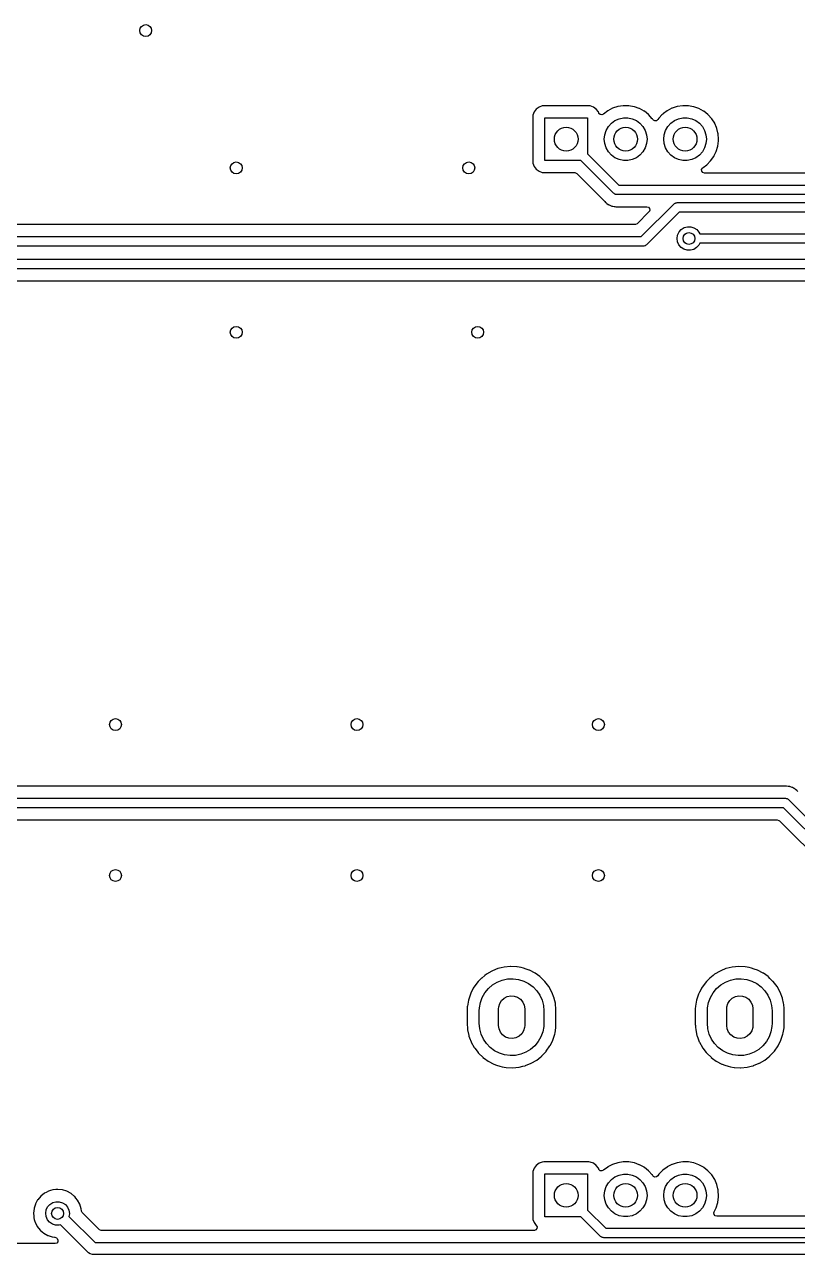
# Model space of a CAD drawing. Extents: x 63 to 234, y -148 to -41.
# Drawn here: x 90.2 to 122.7, y -148 to -96.3 of the extents above; entities that cross this region are included whole.
import ezdxf

# ---------------------------------------------------------------- set-up
doc = ezdxf.new("R2010")
doc.units = 0
doc.layers.add('BLACK', color=7, linetype='CONTINUOUS')

msp = doc.modelspace()

# ---------------------------------------------------------------- linework, layer by layer
at = {"layer": 'BLACK', "linetype": 'CONTINUOUS'}
for p, q in [((111.684, -99.8287), (111.596, -99.9453)), ((111.8, -99.7414), (111.684, -99.8287)), ((111.937, -99.6903), (111.8, -99.7414)), ((111.999, -99.6835), (111.937, -99.6903)), ((113.895, -99.6835), (111.999, -99.6835)), ((113.957, -99.6903), (113.895, -99.6835)), ((114.094, -99.7414), (113.957, -99.6903)), ((114.21, -99.8287), (114.094, -99.7414)), ((114.298, -99.9453), (114.21, -99.8287)), ((114.895, -99.7915), (114.698, -99.8937)), ((114.899, -99.7891), (114.895, -99.7915)), ((114.895, -99.7915), (114.895, -99.7915)), ((115.119, -99.7171), (114.899, -99.7891)), ((115.348, -99.6821), (115.119, -99.7171)), ((115.354, -99.6822), (115.348, -99.6821)), ((115.503, -99.684), (115.354, -99.6822)), ((115.354, -99.6822), (115.354, -99.6822)), ((115.58, -99.6849), (115.503, -99.684)), ((115.585, -99.6859), (115.58, -99.6849)), ((115.803, -99.7247), (115.585, -99.6859)), ((115.585, -99.6859), (115.585, -99.6859)), ((115.808, -99.7256), (115.803, -99.7247)), ((115.803, -99.7247), (115.803, -99.7247)), ((115.813, -99.7273), (115.808, -99.7256)), ((116.021, -99.8011), (115.813, -99.7273)), ((115.813, -99.7273), (115.813, -99.7273)), ((116.021, -99.8012), (116.021, -99.8011)), ((116.026, -99.8029), (116.021, -99.8012)), ((116.031, -99.8054), (116.026, -99.8029)), ((116.225, -99.9123), (116.031, -99.8054)), ((116.031, -99.8054), (116.031, -99.8054)), ((117.395, -99.7915), (117.198, -99.8937)), ((117.399, -99.7891), (117.395, -99.7915)), ((117.395, -99.7915), (117.395, -99.7915)), ((117.619, -99.7171), (117.399, -99.7891)), ((117.848, -99.6821), (117.619, -99.7171)), ((117.854, -99.6822), (117.848, -99.6821)), ((118.003, -99.684), (117.854, -99.6822)), ((117.854, -99.6822), (117.854, -99.6822)), ((118.08, -99.6849), (118.003, -99.684)), ((118.085, -99.6859), (118.08, -99.6849)), ((118.303, -99.7247), (118.085, -99.6859)), ((118.085, -99.6859), (118.085, -99.6859)), ((118.308, -99.7256), (118.303, -99.7247)), ((118.303, -99.7247), (118.303, -99.7247)), ((118.313, -99.7273), (118.308, -99.7256)), ((118.521, -99.8011), (118.313, -99.7273)), ((118.313, -99.7273), (118.313, -99.7273)), ((118.521, -99.8012), (118.521, -99.8011)), ((118.526, -99.8029), (118.521, -99.8012)), ((118.531, -99.8054), (118.526, -99.8029)), ((118.725, -99.9123), (118.531, -99.8054)), ((118.531, -99.8054), (118.531, -99.8054)), ((111.545, -100.082), (111.538, -100.144)), ((111.538, -100.144), (111.538, -102.04)), ((111.596, -99.9453), (111.545, -100.082)), ((112.047, -101.992), (112.047, -100.192)), ((112.047, -100.192), (113.847, -100.192)), ((113.847, -100.192), (113.847, -101.709)), ((114.301, -99.9537), (114.298, -99.9453)), ((114.311, -99.9819), (114.301, -99.9537)), ((114.301, -99.9537), (114.301, -99.9537)), ((114.324, -100.007), (114.311, -99.9819)), ((114.378, -100.053), (114.324, -100.007)), ((114.449, -100.062), (114.378, -100.053)), ((114.508, -100.034), (114.449, -100.062)), ((114.509, -100.035), (114.508, -100.034)), ((114.69, -99.8992), (114.509, -100.035)), ((114.694, -99.8961), (114.69, -99.8992)), ((114.69, -99.8992), (114.69, -99.8992)), ((114.698, -99.8937), (114.694, -99.8961)), ((114.845, -100.423), (114.997, -100.313)), ((114.997, -100.313), (115.169, -100.236)), ((115.169, -100.236), (115.353, -100.197)), ((115.353, -100.197), (115.541, -100.197)), ((115.541, -100.197), (115.725, -100.236)), ((115.725, -100.236), (115.897, -100.313)), ((115.897, -100.313), (116.049, -100.423)), ((116.229, -99.9148), (116.225, -99.9123)), ((116.225, -99.9123), (116.225, -99.9123)), ((116.233, -99.918), (116.229, -99.9148)), ((116.407, -100.055), (116.233, -99.918)), ((116.233, -99.918), (116.233, -99.918)), ((116.411, -100.058), (116.407, -100.055)), ((116.407, -100.055), (116.407, -100.055)), ((116.567, -100.23), (116.411, -100.058)), ((116.57, -100.234), (116.567, -100.23)), ((116.592, -100.269), (116.57, -100.234)), ((116.57, -100.234), (116.57, -100.234)), ((116.613, -100.293), (116.592, -100.269)), ((116.676, -100.324), (116.613, -100.293)), ((116.747, -100.316), (116.676, -100.324)), ((116.802, -100.271), (116.747, -100.316)), ((116.849, -100.203), (116.802, -100.271)), ((116.86, -100.191), (116.849, -100.203)), ((116.971, -100.074), (116.86, -100.191)), ((117.009, -100.035), (116.971, -100.074)), ((117.04, -100.011), (117.009, -100.035)), ((117.19, -99.8992), (117.04, -100.011)), ((117.194, -99.8961), (117.19, -99.8992)), ((117.19, -99.8992), (117.19, -99.8992)), ((117.198, -99.8937), (117.194, -99.8961)), ((117.345, -100.423), (117.497, -100.313)), ((117.497, -100.313), (117.669, -100.236)), ((117.669, -100.236), (117.853, -100.197)), ((117.853, -100.197), (118.041, -100.197)), ((118.041, -100.197), (118.225, -100.236)), ((118.225, -100.236), (118.397, -100.313)), ((118.397, -100.313), (118.549, -100.423)), ((118.729, -99.9148), (118.725, -99.9123)), ((118.725, -99.9123), (118.725, -99.9123)), ((118.733, -99.918), (118.729, -99.9148)), ((118.907, -100.055), (118.733, -99.918)), ((118.733, -99.918), (118.733, -99.918)), ((118.911, -100.058), (118.907, -100.055)), ((118.907, -100.055), (118.907, -100.055)), ((119.067, -100.23), (118.911, -100.058)), ((119.193, -100.424), (119.067, -100.23)), ((114.547, -101.092), (114.567, -100.905)), ((114.567, -100.905), (114.625, -100.726)), ((114.625, -100.726), (114.719, -100.563)), ((114.719, -100.563), (114.845, -100.423)), ((116.049, -100.423), (116.175, -100.563)), ((116.175, -100.563), (116.269, -100.726)), ((116.269, -100.726), (116.327, -100.905)), ((116.327, -100.905), (116.347, -101.092)), ((117.047, -101.092), (117.067, -100.905)), ((117.067, -100.905), (117.125, -100.726)), ((117.125, -100.726), (117.219, -100.563)), ((117.219, -100.563), (117.345, -100.423)), ((118.549, -100.423), (118.675, -100.563)), ((118.675, -100.563), (118.769, -100.726)), ((118.769, -100.726), (118.827, -100.905)), ((118.827, -100.905), (118.847, -101.092)), ((119.195, -100.429), (119.193, -100.424)), ((119.271, -100.604), (119.195, -100.429)), ((119.195, -100.429), (119.195, -100.429)), ((119.285, -100.637), (119.271, -100.604)), ((119.331, -100.82), (119.285, -100.637)), ((119.341, -100.861), (119.331, -100.82)), ((119.342, -100.866), (119.341, -100.861)), ((119.342, -100.87), (119.342, -100.866)), ((119.342, -100.866), (119.342, -100.866)), ((119.36, -101.092), (119.342, -100.87)), ((114.567, -101.279), (114.547, -101.092)), ((114.625, -101.458), (114.567, -101.279)), ((116.327, -101.279), (116.269, -101.458)), ((116.347, -101.092), (116.327, -101.279)), ((117.067, -101.279), (117.047, -101.092)), ((117.125, -101.458), (117.067, -101.279)), ((118.827, -101.279), (118.769, -101.458)), ((118.847, -101.092), (118.827, -101.279)), ((119.261, -101.612), (119.328, -101.391)), ((119.328, -101.391), (119.359, -101.161)), ((119.359, -101.161), (119.36, -101.092)), ((113.847, -101.709), (115.163, -103.026)), ((114.719, -101.621), (114.625, -101.458)), ((114.845, -101.761), (114.719, -101.621)), ((114.997, -101.871), (114.845, -101.761)), ((115.169, -101.948), (114.997, -101.871)), ((115.353, -101.987), (115.169, -101.948)), ((115.725, -101.948), (115.541, -101.987)), ((115.897, -101.871), (115.725, -101.948)), ((116.049, -101.761), (115.897, -101.871)), ((116.175, -101.621), (116.049, -101.761)), ((116.269, -101.458), (116.175, -101.621)), ((117.219, -101.621), (117.125, -101.458)), ((117.345, -101.761), (117.219, -101.621)), ((117.497, -101.871), (117.345, -101.761)), ((117.669, -101.948), (117.497, -101.871)), ((117.853, -101.987), (117.669, -101.948)), ((118.225, -101.948), (118.041, -101.987)), ((118.397, -101.871), (118.225, -101.948)), ((118.549, -101.761), (118.397, -101.871)), ((118.675, -101.621), (118.549, -101.761)), ((118.769, -101.458), (118.675, -101.621)), ((119.023, -102.008), (119.158, -101.82)), ((119.158, -101.82), (119.176, -101.784)), ((119.176, -101.784), (119.259, -101.617)), ((119.259, -101.617), (119.261, -101.612)), ((119.259, -101.617), (119.259, -101.617)), ((111.538, -102.04), (111.545, -102.102)), ((111.545, -102.102), (111.596, -102.239)), ((111.596, -102.239), (111.684, -102.355)), ((111.684, -102.355), (111.8, -102.443)), ((111.8, -102.443), (111.937, -102.494)), ((113.564, -101.992), (112.047, -101.992)), ((114.939, -103.367), (113.564, -101.992)), ((115.541, -101.987), (115.353, -101.987)), ((118.041, -101.987), (117.853, -101.987)), ((118.644, -102.373), (118.673, -102.309)), ((118.654, -102.443), (118.644, -102.373)), ((118.7, -102.497), (118.654, -102.443)), ((118.673, -102.309), (118.695, -102.289)), ((118.695, -102.289), (118.704, -102.282)), ((118.704, -102.282), (118.859, -102.171)), ((118.859, -102.171), (119.023, -102.008)), ((111.937, -102.494), (111.999, -102.501)), ((111.999, -102.501), (113.301, -102.501)), ((113.301, -102.501), (113.369, -102.521)), ((113.369, -102.521), (113.39, -102.537)), ((113.39, -102.537), (114.559, -103.706)), ((118.768, -102.517), (118.7, -102.497)), ((156.004, -102.517), (118.768, -102.517)), ((114.967, -103.385), (114.939, -103.367)), ((114.994, -103.406), (114.967, -103.385)), ((115.005, -103.408), (114.994, -103.406)), ((115.014, -103.414), (115.005, -103.408)), ((115.048, -103.418), (115.014, -103.414)), ((115.08, -103.426), (115.048, -103.418)), ((157.763, -103.426), (115.08, -103.426)), ((115.163, -103.026), (157.681, -103.026)), ((114.559, -103.706), (114.565, -103.712)), ((114.565, -103.712), (114.603, -103.756)), ((114.603, -103.756), (114.632, -103.776)), ((114.632, -103.776), (114.655, -103.793)), ((114.655, -103.793), (114.661, -103.797)), ((114.661, -103.797), (114.711, -103.836)), ((114.711, -103.836), (114.718, -103.839)), ((114.718, -103.839), (114.72, -103.841)), ((114.72, -103.841), (114.735, -103.849)), ((114.735, -103.849), (114.737, -103.85)), ((114.737, -103.85), (114.743, -103.855)), ((114.743, -103.855), (114.75, -103.857)), ((114.75, -103.857), (114.75, -103.857)), ((114.75, -103.857), (114.803, -103.878)), ((114.803, -103.878), (114.809, -103.88)), ((114.809, -103.88), (114.867, -103.907)), ((114.867, -103.907), (114.875, -103.908)), ((114.875, -103.908), (114.877, -103.909)), ((114.877, -103.909), (114.893, -103.913)), ((114.893, -103.913), (114.896, -103.914)), ((114.896, -103.914), (114.903, -103.917)), ((114.903, -103.917), (114.911, -103.918)), ((114.911, -103.918), (114.966, -103.925)), ((114.966, -103.925), (114.973, -103.926)), ((114.973, -103.926), (114.993, -103.93)), ((114.993, -103.93), (115.036, -103.938)), ((115.036, -103.938), (115.043, -103.937)), ((115.043, -103.937), (115.098, -103.934)), ((115.043, -103.937), (115.043, -103.937)), ((115.098, -103.934), (115.105, -103.934)), ((115.105, -103.934), (116.337, -103.934)), ((116.099, -105.195), (117.474, -103.821)), ((116.337, -103.934), (116.405, -103.954)), ((116.405, -103.954), (116.451, -104.008)), ((116.451, -104.008), (116.461, -104.078)), ((117.474, -103.821), (117.502, -103.803)), ((117.502, -103.803), (117.528, -103.782)), ((117.528, -103.782), (117.539, -103.779)), ((117.539, -103.779), (117.549, -103.773)), ((117.549, -103.773), (117.582, -103.77)), ((117.582, -103.77), (117.615, -103.762)), ((117.615, -103.762), (191.319, -103.762)), ((116.426, -104.149), (115.925, -104.65)), ((117.698, -104.162), (116.323, -105.537)), ((116.432, -104.143), (116.426, -104.149)), ((116.461, -104.078), (116.432, -104.143)), ((191.402, -104.162), (117.698, -104.162)), ((115.836, -104.687), (89.7813, -104.687)), ((115.863, -104.684), (115.836, -104.687)), ((115.925, -104.65), (115.863, -104.684)), ((117.632, -105.126), (117.692, -104.998)), ((117.692, -104.998), (117.786, -104.892)), ((117.786, -104.892), (117.906, -104.816)), ((117.906, -104.816), (118.042, -104.777)), ((118.042, -104.777), (118.184, -104.778)), ((118.184, -104.778), (118.32, -104.819)), ((118.32, -104.819), (118.439, -104.896)), ((118.439, -104.896), (118.531, -105.003)), ((118.531, -105.003), (118.563, -105.072)), ((74.5723, -105.195), (116.099, -105.195)), ((116.248, -105.584), (116.214, -105.588)), ((116.257, -105.578), (116.248, -105.584)), ((116.269, -105.575), (116.257, -105.578)), ((116.295, -105.554), (116.269, -105.575)), ((116.323, -105.537), (116.295, -105.554)), ((117.61, -105.266), (117.632, -105.126)), ((117.628, -105.407), (117.61, -105.266)), ((117.686, -105.537), (117.628, -105.407)), ((117.777, -105.645), (117.686, -105.537)), ((118.525, -105.552), (118.429, -105.657)), ((118.563, -105.472), (118.525, -105.552)), ((118.563, -105.072), (132.654, -105.072)), ((132.571, -105.472), (118.563, -105.472)), ((116.182, -105.595), (74.6194, -105.595)), ((116.214, -105.588), (116.182, -105.595)), ((117.895, -105.724), (117.777, -105.645)), ((118.03, -105.766), (117.895, -105.724)), ((118.172, -105.769), (118.03, -105.766)), ((118.309, -105.731), (118.172, -105.769)), ((118.429, -105.657), (118.309, -105.731)), ((73.9053, -106.145), (128.552, -106.145)), ((128.469, -106.545), (74.0378, -106.545)), ((74.446, -107.054), (127.735, -107.054)), ((122.149, -128.323), (72.4955, -128.323)), ((122.157, -128.323), (122.149, -128.323)), ((122.211, -128.32), (122.157, -128.323)), ((122.219, -128.32), (122.211, -128.32)), ((122.211, -128.32), (122.211, -128.32)), ((122.282, -128.331), (122.219, -128.32)), ((122.288, -128.332), (122.282, -128.331)), ((122.314, -128.336), (122.288, -128.332)), ((122.344, -128.34), (122.314, -128.336)), ((122.351, -128.341), (122.344, -128.34)), ((122.344, -128.34), (122.344, -128.34)), ((122.359, -128.343), (122.351, -128.341)), ((122.361, -128.344), (122.359, -128.343)), ((122.377, -128.349), (122.361, -128.344)), ((122.38, -128.35), (122.377, -128.349)), ((122.387, -128.351), (122.38, -128.35)), ((122.446, -128.377), (122.387, -128.351)), ((72.084, -128.832), (122.174, -128.832)), ((122.174, -128.832), (122.207, -128.839)), ((122.207, -128.839), (122.24, -128.843)), ((122.24, -128.843), (122.25, -128.849)), ((122.25, -128.849), (122.261, -128.852)), ((122.261, -128.852), (122.287, -128.873)), ((122.287, -128.873), (122.315, -128.891)), ((122.452, -128.38), (122.446, -128.377)), ((122.462, -128.384), (122.452, -128.38)), ((122.504, -128.4), (122.462, -128.384)), ((122.511, -128.403), (122.504, -128.4)), ((122.504, -128.4), (122.504, -128.4)), ((122.517, -128.407), (122.511, -128.403)), ((122.52, -128.409), (122.517, -128.407)), ((122.535, -128.417), (122.52, -128.409)), ((122.537, -128.418), (122.535, -128.417)), ((122.544, -128.422), (122.537, -128.418)), ((122.55, -128.426), (122.544, -128.422)), ((122.594, -128.461), (122.55, -128.426)), ((122.599, -128.465), (122.594, -128.461)), ((122.652, -128.502), (122.599, -128.465)), ((122.66, -128.511), (122.652, -128.502)), ((122.69, -128.545), (122.66, -128.511)), ((122.091, -129.232), (72.0856, -129.232)), ((128.582, -135.723), (122.091, -129.232)), ((122.315, -128.891), (128.924, -135.499)), ((72.4964, -129.74), (121.828, -129.74)), ((121.828, -129.74), (121.896, -129.761)), ((121.896, -129.761), (121.917, -129.777)), ((121.917, -129.777), (128.037, -135.897)), ((109.82, -136.101), (109.586, -136.238)), ((109.847, -136.09), (109.82, -136.101)), ((110.067, -136.001), (109.847, -136.09)), ((110.071, -135.999), (110.067, -136.001)), ((110.067, -136.001), (110.067, -136.001)), ((110.205, -135.966), (110.071, -135.999)), ((110.33, -135.936), (110.205, -135.966)), ((110.335, -135.935), (110.33, -135.936)), ((110.33, -135.936), (110.33, -135.936)), ((110.604, -135.909), (110.335, -135.935)), ((110.609, -135.909), (110.604, -135.909)), ((110.871, -135.922), (110.609, -135.909)), ((110.609, -135.909), (110.609, -135.909)), ((110.875, -135.922), (110.871, -135.922)), ((110.871, -135.922), (110.871, -135.922)), ((110.88, -135.923), (110.875, -135.922)), ((111.043, -135.956), (110.88, -135.923)), ((110.88, -135.923), (110.88, -135.923)), ((111.141, -135.975), (111.043, -135.956)), ((111.258, -136.016), (111.141, -135.975)), ((111.393, -136.064), (111.258, -136.016)), ((111.397, -136.065), (111.393, -136.064)), ((111.393, -136.064), (111.393, -136.064)), ((111.637, -136.191), (111.397, -136.065)), ((119.42, -136.101), (119.186, -136.238)), ((119.447, -136.09), (119.42, -136.101)), ((119.667, -136.001), (119.447, -136.09)), ((119.671, -135.999), (119.667, -136.001)), ((119.667, -136.001), (119.667, -136.001)), ((119.805, -135.966), (119.671, -135.999)), ((119.93, -135.936), (119.805, -135.966)), ((119.935, -135.935), (119.93, -135.936)), ((119.93, -135.936), (119.93, -135.936)), ((120.204, -135.909), (119.935, -135.935)), ((120.209, -135.909), (120.204, -135.909)), ((120.471, -135.922), (120.209, -135.909)), ((120.209, -135.909), (120.209, -135.909)), ((120.475, -135.922), (120.471, -135.922)), ((120.471, -135.922), (120.471, -135.922)), ((120.48, -135.923), (120.475, -135.922)), ((120.643, -135.956), (120.48, -135.923)), ((120.48, -135.923), (120.48, -135.923)), ((120.741, -135.975), (120.643, -135.956)), ((120.858, -136.016), (120.741, -135.975)), ((120.993, -136.064), (120.858, -136.016)), ((120.997, -136.065), (120.993, -136.064)), ((120.993, -136.064), (120.993, -136.064)), ((121.237, -136.191), (120.997, -136.065)), ((109.189, -136.606), (109.034, -136.828)), ((109.246, -136.544), (109.189, -136.606)), ((109.371, -136.411), (109.246, -136.544)), ((109.374, -136.407), (109.371, -136.411)), ((109.388, -136.397), (109.374, -136.407)), ((109.526, -136.286), (109.388, -136.397)), ((109.586, -136.238), (109.526, -136.286)), ((109.846, -136.683), (110.042, -136.564)), ((110.042, -136.564), (110.256, -136.479)), ((110.256, -136.479), (110.481, -136.432)), ((110.481, -136.432), (110.711, -136.424)), ((110.711, -136.424), (110.939, -136.454)), ((110.939, -136.454), (111.159, -136.522)), ((111.159, -136.522), (111.364, -136.626)), ((111.364, -136.626), (111.548, -136.763)), ((111.641, -136.194), (111.637, -136.191)), ((111.838, -136.338), (111.641, -136.194)), ((111.856, -136.351), (111.838, -136.338)), ((111.919, -136.412), (111.856, -136.351)), ((112.03, -136.521), (111.919, -136.412)), ((112.05, -136.541), (112.03, -136.521)), ((112.215, -136.756), (112.05, -136.541)), ((118.789, -136.606), (118.634, -136.828)), ((118.846, -136.544), (118.789, -136.606)), ((118.971, -136.411), (118.846, -136.544)), ((118.974, -136.407), (118.971, -136.411)), ((118.988, -136.397), (118.974, -136.407)), ((119.126, -136.286), (118.988, -136.397)), ((119.186, -136.238), (119.126, -136.286)), ((119.446, -136.683), (119.642, -136.564)), ((119.642, -136.564), (119.856, -136.479)), ((119.856, -136.479), (120.081, -136.432)), ((120.081, -136.432), (120.311, -136.424)), ((120.311, -136.424), (120.539, -136.454)), ((120.539, -136.454), (120.759, -136.522)), ((120.759, -136.522), (120.964, -136.626)), ((120.964, -136.626), (121.148, -136.763)), ((121.241, -136.194), (121.237, -136.191)), ((121.438, -136.338), (121.241, -136.194)), ((121.456, -136.351), (121.438, -136.338)), ((121.519, -136.412), (121.456, -136.351)), ((121.63, -136.521), (121.519, -136.412)), ((121.65, -136.541), (121.63, -136.521)), ((121.815, -136.756), (121.65, -136.541)), ((108.914, -137.071), (108.829, -137.329)), ((108.95, -136.997), (108.914, -137.071)), ((109.032, -136.832), (108.95, -136.997)), ((109.034, -136.828), (109.032, -136.832)), ((109.032, -136.832), (109.032, -136.832)), ((109.412, -137.212), (109.526, -137.012)), ((109.526, -137.012), (109.672, -136.834)), ((109.672, -136.834), (109.846, -136.683)), ((110.466, -137.173), (110.612, -137.143)), ((110.612, -137.143), (110.761, -137.154)), ((110.761, -137.154), (110.902, -137.205)), ((111.548, -136.763), (111.707, -136.93)), ((111.707, -136.93), (111.835, -137.121)), ((111.835, -137.121), (111.93, -137.33)), ((112.346, -136.993), (112.215, -136.756)), ((112.442, -137.247), (112.346, -136.993)), ((118.514, -137.071), (118.429, -137.329)), ((118.55, -136.997), (118.514, -137.071)), ((118.632, -136.832), (118.55, -136.997)), ((118.634, -136.828), (118.632, -136.832)), ((118.632, -136.832), (118.632, -136.832)), ((119.012, -137.212), (119.126, -137.012)), ((119.126, -137.012), (119.272, -136.834)), ((119.272, -136.834), (119.446, -136.683)), ((120.066, -137.173), (120.212, -137.143)), ((120.212, -137.143), (120.361, -137.154)), ((120.361, -137.154), (120.502, -137.205)), ((121.148, -136.763), (121.307, -136.93)), ((121.307, -136.93), (121.435, -137.121)), ((121.435, -137.121), (121.53, -137.33)), ((121.946, -136.993), (121.815, -136.756)), ((122.042, -137.247), (121.946, -136.993)), ((108.783, -137.596), (108.778, -137.682)), ((108.786, -137.577), (108.783, -137.596)), ((108.828, -137.333), (108.786, -137.577)), ((108.829, -137.329), (108.828, -137.333)), ((108.828, -137.333), (108.828, -137.333)), ((109.287, -137.782), (109.293, -137.654)), ((109.293, -137.654), (109.334, -137.428)), ((109.334, -137.428), (109.412, -137.212)), ((110.097, -137.692), (110.103, -137.612)), ((110.103, -137.612), (110.145, -137.468)), ((110.145, -137.468), (110.223, -137.341)), ((110.223, -137.341), (110.333, -137.24)), ((110.333, -137.24), (110.466, -137.173)), ((110.902, -137.205), (111.024, -137.291)), ((111.024, -137.291), (111.117, -137.407)), ((111.117, -137.407), (111.177, -137.544)), ((111.177, -137.544), (111.197, -137.692)), ((111.93, -137.33), (111.988, -137.553)), ((111.988, -137.553), (112.007, -137.782)), ((112.443, -137.251), (112.442, -137.247)), ((112.488, -137.452), (112.443, -137.251)), ((112.443, -137.251), (112.443, -137.251)), ((112.501, -137.512), (112.488, -137.452)), ((112.501, -137.516), (112.501, -137.512)), ((112.513, -137.683), (112.501, -137.516)), ((118.383, -137.596), (118.378, -137.682)), ((118.386, -137.577), (118.383, -137.596)), ((118.428, -137.333), (118.386, -137.577)), ((118.429, -137.329), (118.428, -137.333)), ((118.428, -137.333), (118.428, -137.333)), ((118.887, -137.782), (118.893, -137.654)), ((118.893, -137.654), (118.934, -137.428)), ((118.934, -137.428), (119.012, -137.212)), ((119.697, -137.692), (119.703, -137.612)), ((119.703, -137.612), (119.745, -137.468)), ((119.745, -137.468), (119.823, -137.341)), ((119.823, -137.341), (119.933, -137.24)), ((119.933, -137.24), (120.066, -137.173)), ((120.502, -137.205), (120.624, -137.291)), ((120.624, -137.291), (120.717, -137.407)), ((120.717, -137.407), (120.777, -137.544)), ((120.777, -137.544), (120.797, -137.692)), ((121.53, -137.33), (121.588, -137.553)), ((121.588, -137.553), (121.607, -137.782)), ((122.043, -137.251), (122.042, -137.247)), ((122.088, -137.452), (122.043, -137.251)), ((122.043, -137.251), (122.043, -137.251)), ((122.101, -137.512), (122.088, -137.452)), ((122.101, -137.516), (122.101, -137.512)), ((122.113, -137.683), (122.101, -137.516)), ((108.778, -137.682), (108.778, -138.371)), ((109.287, -138.302), (109.287, -137.782)), ((110.097, -138.392), (110.097, -137.692)), ((111.197, -137.692), (111.197, -138.392)), ((112.007, -137.782), (112.007, -138.302)), ((112.515, -137.713), (112.513, -137.683)), ((112.515, -138.402), (112.515, -137.713)), ((118.378, -137.682), (118.378, -138.371)), ((118.887, -138.302), (118.887, -137.782)), ((119.697, -138.392), (119.697, -137.692)), ((120.797, -137.692), (120.797, -138.392)), ((121.607, -137.782), (121.607, -138.302)), ((122.115, -137.713), (122.113, -137.683)), ((122.115, -138.402), (122.115, -137.713)), ((108.778, -138.371), (108.779, -138.373)), ((108.779, -138.373), (108.779, -138.373)), ((108.779, -138.373), (108.785, -138.461)), ((108.785, -138.461), (108.793, -138.572)), ((108.793, -138.572), (108.794, -138.577)), ((108.794, -138.577), (108.794, -138.577)), ((108.794, -138.577), (108.846, -138.814)), ((109.306, -138.531), (109.287, -138.302)), ((109.364, -138.754), (109.306, -138.531)), ((110.117, -138.54), (110.097, -138.392)), ((110.177, -138.677), (110.117, -138.54)), ((110.27, -138.793), (110.177, -138.677)), ((111.149, -138.616), (111.071, -138.743)), ((111.191, -138.472), (111.149, -138.616)), ((111.197, -138.392), (111.191, -138.472)), ((111.96, -138.656), (111.882, -138.872)), ((112.001, -138.43), (111.96, -138.656)), ((112.007, -138.302), (112.001, -138.43)), ((112.465, -138.755), (112.475, -138.697)), ((112.475, -138.697), (112.511, -138.492)), ((112.511, -138.488), (112.514, -138.439)), ((112.511, -138.492), (112.511, -138.488)), ((112.511, -138.492), (112.511, -138.492)), ((112.514, -138.439), (112.515, -138.404)), ((112.515, -138.404), (112.515, -138.402)), ((112.515, -138.404), (112.515, -138.404)), ((118.378, -138.371), (118.379, -138.373)), ((118.379, -138.373), (118.379, -138.373)), ((118.379, -138.373), (118.385, -138.461)), ((118.385, -138.461), (118.393, -138.572)), ((118.393, -138.572), (118.394, -138.577)), ((118.394, -138.577), (118.394, -138.577)), ((118.394, -138.577), (118.446, -138.814)), ((118.906, -138.531), (118.887, -138.302)), ((118.964, -138.754), (118.906, -138.531)), ((119.717, -138.54), (119.697, -138.392)), ((119.777, -138.677), (119.717, -138.54)), ((119.87, -138.793), (119.777, -138.677)), ((120.749, -138.616), (120.671, -138.743)), ((120.791, -138.472), (120.749, -138.616)), ((120.797, -138.392), (120.791, -138.472)), ((121.56, -138.656), (121.482, -138.872)), ((121.601, -138.43), (121.56, -138.656)), ((121.607, -138.302), (121.601, -138.43)), ((122.065, -138.755), (122.075, -138.697)), ((122.075, -138.697), (122.111, -138.492)), ((122.111, -138.488), (122.114, -138.439)), ((122.111, -138.492), (122.111, -138.488)), ((122.111, -138.492), (122.111, -138.492)), ((122.114, -138.439), (122.115, -138.404)), ((122.115, -138.404), (122.115, -138.402)), ((122.115, -138.404), (122.115, -138.404)), ((108.846, -138.814), (108.852, -138.837)), ((108.852, -138.837), (108.881, -138.915)), ((108.881, -138.915), (108.944, -139.082)), ((108.944, -139.082), (108.948, -139.091)), ((108.948, -139.091), (108.95, -139.095)), ((108.95, -139.095), (109.076, -139.323)), ((109.459, -138.963), (109.364, -138.754)), ((109.587, -139.154), (109.459, -138.963)), ((109.746, -139.321), (109.587, -139.154)), ((110.392, -138.879), (110.27, -138.793)), ((110.533, -138.93), (110.392, -138.879)), ((110.682, -138.941), (110.533, -138.93)), ((110.828, -138.911), (110.682, -138.941)), ((110.961, -138.844), (110.828, -138.911)), ((111.071, -138.743), (110.961, -138.844)), ((111.768, -139.072), (111.622, -139.25)), ((111.882, -138.872), (111.768, -139.072)), ((112.26, -139.256), (112.277, -139.222)), ((112.277, -139.222), (112.378, -139.017)), ((112.378, -139.017), (112.38, -139.013)), ((112.378, -139.017), (112.378, -139.017)), ((112.38, -139.013), (112.465, -138.755)), ((118.446, -138.814), (118.452, -138.837)), ((118.452, -138.837), (118.481, -138.915)), ((118.481, -138.915), (118.544, -139.082)), ((118.544, -139.082), (118.548, -139.091)), ((118.548, -139.091), (118.55, -139.095)), ((118.55, -139.095), (118.676, -139.323)), ((119.059, -138.963), (118.964, -138.754)), ((119.187, -139.154), (119.059, -138.963)), ((119.346, -139.321), (119.187, -139.154)), ((119.992, -138.879), (119.87, -138.793)), ((120.133, -138.93), (119.992, -138.879)), ((120.282, -138.941), (120.133, -138.93)), ((120.428, -138.911), (120.282, -138.941)), ((120.561, -138.844), (120.428, -138.911)), ((120.671, -138.743), (120.561, -138.844)), ((121.368, -139.072), (121.222, -139.25)), ((121.482, -138.872), (121.368, -139.072)), ((121.86, -139.256), (121.877, -139.222)), ((121.877, -139.222), (121.978, -139.017)), ((121.978, -139.017), (121.98, -139.013)), ((121.978, -139.017), (121.978, -139.017)), ((121.98, -139.013), (122.065, -138.755)), ((109.076, -139.323), (109.079, -139.328)), ((109.079, -139.328), (109.097, -139.351)), ((109.097, -139.351), (109.237, -139.535)), ((109.237, -139.535), (109.244, -139.543)), ((109.244, -139.543), (109.247, -139.547)), ((109.247, -139.547), (109.247, -139.547)), ((109.247, -139.547), (109.274, -139.573)), ((109.274, -139.573), (109.438, -139.733)), ((109.438, -139.733), (109.441, -139.736)), ((109.441, -139.736), (109.441, -139.736)), ((109.441, -139.736), (109.502, -139.779)), ((109.93, -139.458), (109.746, -139.321)), ((110.135, -139.562), (109.93, -139.458)), ((110.355, -139.63), (110.135, -139.562)), ((110.583, -139.66), (110.355, -139.63)), ((110.813, -139.652), (110.583, -139.66)), ((111.038, -139.605), (110.813, -139.652)), ((111.252, -139.52), (111.038, -139.605)), ((111.448, -139.401), (111.252, -139.52)), ((111.622, -139.25), (111.448, -139.401)), ((111.708, -139.846), (111.875, -139.713)), ((111.875, -139.713), (111.916, -139.679)), ((111.916, -139.679), (111.92, -139.677)), ((111.916, -139.679), (111.916, -139.679)), ((111.92, -139.677), (112.004, -139.587)), ((112.004, -139.587), (112.102, -139.482)), ((112.102, -139.482), (112.105, -139.478)), ((112.102, -139.482), (112.102, -139.482)), ((112.105, -139.478), (112.26, -139.256)), ((118.676, -139.323), (118.679, -139.328)), ((118.679, -139.328), (118.697, -139.351)), ((118.697, -139.351), (118.837, -139.535)), ((118.837, -139.535), (118.844, -139.543)), ((118.844, -139.543), (118.847, -139.547)), ((118.847, -139.547), (118.847, -139.547)), ((118.847, -139.547), (118.874, -139.573)), ((118.874, -139.573), (119.038, -139.733)), ((119.038, -139.733), (119.041, -139.736)), ((119.041, -139.736), (119.041, -139.736)), ((119.041, -139.736), (119.102, -139.779)), ((119.53, -139.458), (119.346, -139.321)), ((119.735, -139.562), (119.53, -139.458)), ((119.955, -139.63), (119.735, -139.562)), ((120.183, -139.66), (119.955, -139.63)), ((120.413, -139.652), (120.183, -139.66)), ((120.638, -139.605), (120.413, -139.652)), ((120.852, -139.52), (120.638, -139.605)), ((121.048, -139.401), (120.852, -139.52)), ((121.222, -139.25), (121.048, -139.401)), ((121.308, -139.846), (121.475, -139.713)), ((121.475, -139.713), (121.516, -139.679)), ((121.516, -139.679), (121.52, -139.677)), ((121.516, -139.679), (121.516, -139.679)), ((121.52, -139.677), (121.604, -139.587)), ((121.604, -139.587), (121.652, -139.535)), ((121.652, -139.535), (121.702, -139.482)), ((121.702, -139.482), (121.705, -139.478)), ((121.702, -139.482), (121.702, -139.482)), ((121.705, -139.478), (121.86, -139.256)), ((109.502, -139.779), (109.657, -139.893)), ((109.657, -139.893), (109.897, -140.019)), ((109.897, -140.019), (109.901, -140.02)), ((109.901, -140.02), (109.901, -140.02)), ((109.901, -140.02), (110.016, -140.061)), ((110.016, -140.061), (110.153, -140.109)), ((110.153, -140.109), (110.251, -140.128)), ((110.251, -140.128), (110.414, -140.161)), ((110.414, -140.161), (110.414, -140.161)), ((110.414, -140.161), (110.419, -140.162)), ((110.419, -140.162), (110.423, -140.162)), ((110.423, -140.162), (110.423, -140.162)), ((110.423, -140.162), (110.685, -140.175)), ((110.685, -140.175), (110.685, -140.175)), ((110.685, -140.175), (110.69, -140.175)), ((110.69, -140.175), (110.959, -140.149)), ((110.959, -140.149), (110.964, -140.148)), ((110.964, -140.148), (111.124, -140.109)), ((110.964, -140.148), (110.964, -140.148)), ((111.124, -140.109), (111.223, -140.085)), ((111.223, -140.085), (111.232, -140.081)), ((111.232, -140.081), (111.47, -139.985)), ((111.47, -139.985), (111.474, -139.983)), ((111.47, -139.985), (111.47, -139.985)), ((111.474, -139.983), (111.708, -139.846)), ((119.102, -139.779), (119.257, -139.893)), ((119.257, -139.893), (119.497, -140.019)), ((119.497, -140.019), (119.501, -140.02)), ((119.501, -140.02), (119.501, -140.02)), ((119.501, -140.02), (119.616, -140.061)), ((119.616, -140.061), (119.753, -140.109)), ((119.753, -140.109), (119.851, -140.128)), ((119.851, -140.128), (120.014, -140.161)), ((120.014, -140.161), (120.014, -140.161)), ((120.014, -140.161), (120.019, -140.162)), ((120.019, -140.162), (120.023, -140.162)), ((120.023, -140.162), (120.023, -140.162)), ((120.023, -140.162), (120.285, -140.175)), ((120.285, -140.175), (120.285, -140.175)), ((120.285, -140.175), (120.29, -140.175)), ((120.29, -140.175), (120.559, -140.149)), ((120.559, -140.149), (120.564, -140.148)), ((120.564, -140.148), (120.724, -140.109)), ((120.564, -140.148), (120.564, -140.148)), ((120.724, -140.109), (120.823, -140.085)), ((120.823, -140.085), (120.832, -140.081)), ((120.832, -140.081), (121.07, -139.985)), ((121.07, -139.985), (121.074, -139.983)), ((121.07, -139.985), (121.07, -139.985)), ((121.074, -139.983), (121.308, -139.846)), ((111.596, -144.395), (111.545, -144.532)), ((111.684, -144.279), (111.596, -144.395)), ((111.8, -144.191), (111.684, -144.279)), ((111.937, -144.14), (111.8, -144.191)), ((111.999, -144.133), (111.937, -144.14)), ((113.895, -144.133), (111.999, -144.133)), ((113.957, -144.14), (113.895, -144.133)), ((114.094, -144.191), (113.957, -144.14)), ((114.21, -144.279), (114.094, -144.191)), ((114.298, -144.395), (114.21, -144.279)), ((114.301, -144.404), (114.298, -144.395)), ((114.69, -144.349), (114.509, -144.485)), ((114.694, -144.346), (114.69, -144.349)), ((114.69, -144.349), (114.69, -144.349)), ((114.698, -144.344), (114.694, -144.346)), ((114.895, -144.241), (114.698, -144.344)), ((114.899, -144.239), (114.895, -144.241)), ((114.895, -144.241), (114.895, -144.241)), ((115.119, -144.167), (114.899, -144.239)), ((115.348, -144.132), (115.119, -144.167)), ((115.354, -144.132), (115.348, -144.132)), ((115.503, -144.134), (115.354, -144.132)), ((115.354, -144.132), (115.354, -144.132)), ((115.58, -144.135), (115.503, -144.134)), ((115.585, -144.136), (115.58, -144.135)), ((115.803, -144.175), (115.585, -144.136)), ((115.585, -144.136), (115.585, -144.136)), ((115.808, -144.176), (115.803, -144.175)), ((115.803, -144.175), (115.803, -144.175)), ((115.813, -144.177), (115.808, -144.176)), ((116.021, -144.251), (115.813, -144.177)), ((115.813, -144.177), (115.813, -144.177)), ((116.026, -144.253), (116.021, -144.251)), ((116.021, -144.251), (116.021, -144.251)), ((116.031, -144.255), (116.026, -144.253)), ((116.225, -144.362), (116.031, -144.255)), ((116.031, -144.255), (116.031, -144.255)), ((116.229, -144.365), (116.225, -144.362)), ((116.225, -144.362), (116.225, -144.362)), ((116.233, -144.368), (116.229, -144.365)), ((116.407, -144.505), (116.233, -144.368)), ((116.233, -144.368), (116.233, -144.368)), ((117.19, -144.349), (117.013, -144.482)), ((117.194, -144.346), (117.19, -144.349)), ((117.19, -144.349), (117.19, -144.349)), ((117.198, -144.344), (117.194, -144.346)), ((117.395, -144.241), (117.198, -144.344)), ((117.399, -144.239), (117.395, -144.241)), ((117.395, -144.241), (117.395, -144.241)), ((117.619, -144.167), (117.399, -144.239)), ((117.848, -144.132), (117.619, -144.167)), ((117.854, -144.132), (117.848, -144.132)), ((118.003, -144.134), (117.854, -144.132)), ((117.854, -144.132), (117.854, -144.132)), ((118.08, -144.135), (118.003, -144.134)), ((118.085, -144.136), (118.08, -144.135)), ((118.303, -144.175), (118.085, -144.136)), ((118.085, -144.136), (118.085, -144.136)), ((118.308, -144.176), (118.303, -144.175)), ((118.303, -144.175), (118.303, -144.175)), ((118.313, -144.177), (118.308, -144.176)), ((118.521, -144.251), (118.313, -144.177)), ((118.313, -144.177), (118.313, -144.177)), ((118.526, -144.253), (118.521, -144.251)), ((118.521, -144.251), (118.521, -144.251)), ((118.531, -144.255), (118.526, -144.253)), ((118.725, -144.362), (118.531, -144.255)), ((118.531, -144.255), (118.531, -144.255)), ((118.729, -144.365), (118.725, -144.362)), ((118.725, -144.362), (118.725, -144.362)), ((118.733, -144.368), (118.729, -144.365)), ((118.907, -144.505), (118.733, -144.368)), ((118.733, -144.368), (118.733, -144.368)), ((111.545, -144.532), (111.538, -144.594)), ((111.538, -144.594), (111.538, -146.49)), ((112.047, -146.442), (112.047, -144.642)), ((112.047, -144.642), (113.847, -144.642)), ((113.847, -144.642), (113.847, -146.159)), ((114.311, -144.432), (114.301, -144.404)), ((114.301, -144.404), (114.301, -144.404)), ((114.324, -144.457), (114.311, -144.432)), ((114.378, -144.503), (114.324, -144.457)), ((114.449, -144.512), (114.378, -144.503)), ((114.508, -144.484), (114.449, -144.512)), ((114.509, -144.485), (114.508, -144.484)), ((114.719, -145.013), (114.845, -144.873)), ((114.845, -144.873), (114.997, -144.763)), ((114.997, -144.763), (115.169, -144.686)), ((115.169, -144.686), (115.353, -144.647)), ((115.353, -144.647), (115.541, -144.647)), ((115.541, -144.647), (115.725, -144.686)), ((115.725, -144.686), (115.897, -144.763)), ((115.897, -144.763), (116.049, -144.873)), ((116.049, -144.873), (116.175, -145.013)), ((116.411, -144.508), (116.407, -144.505)), ((116.407, -144.505), (116.407, -144.505)), ((116.567, -144.68), (116.411, -144.508)), ((116.57, -144.684), (116.567, -144.68)), ((116.592, -144.719), (116.57, -144.684)), ((116.57, -144.684), (116.57, -144.684)), ((116.613, -144.743), (116.592, -144.719)), ((116.676, -144.774), (116.613, -144.743)), ((116.747, -144.766), (116.676, -144.774)), ((116.802, -144.721), (116.747, -144.766)), ((116.849, -144.653), (116.802, -144.721)), ((117.009, -144.485), (116.849, -144.653)), ((117.013, -144.482), (117.009, -144.485)), ((117.219, -145.013), (117.345, -144.873)), ((117.345, -144.873), (117.497, -144.763)), ((117.497, -144.763), (117.669, -144.686)), ((117.669, -144.686), (117.853, -144.647)), ((117.853, -144.647), (118.041, -144.647)), ((118.041, -144.647), (118.225, -144.686)), ((118.225, -144.686), (118.397, -144.763)), ((118.397, -144.763), (118.549, -144.873)), ((118.549, -144.873), (118.675, -145.013)), ((118.911, -144.508), (118.907, -144.505)), ((118.907, -144.505), (118.907, -144.505)), ((119.067, -144.68), (118.911, -144.508)), ((119.193, -144.874), (119.067, -144.68)), ((119.285, -145.087), (119.193, -144.874)), ((91.0657, -145.415), (90.9867, -145.456)), ((91.1565, -145.367), (91.0657, -145.415)), ((91.162, -145.364), (91.1565, -145.367)), ((91.1565, -145.367), (91.1565, -145.367)), ((91.2407, -145.341), (91.162, -145.364)), ((91.3458, -145.31), (91.2407, -145.341)), ((91.3517, -145.309), (91.3458, -145.31)), ((91.3458, -145.31), (91.3458, -145.31)), ((91.3578, -145.308), (91.3517, -145.309)), ((91.3579, -145.308), (91.3578, -145.308)), ((91.4662, -145.298), (91.3579, -145.308)), ((91.5487, -145.291), (91.4662, -145.298)), ((91.5548, -145.291), (91.5487, -145.291)), ((91.7392, -145.311), (91.5548, -145.291)), ((91.5548, -145.291), (91.5548, -145.291)), ((91.7454, -145.311), (91.7392, -145.311)), ((91.7392, -145.311), (91.7392, -145.311)), ((91.9343, -145.37), (91.7454, -145.311)), ((92.1083, -145.464), (91.9343, -145.37)), ((114.547, -145.542), (114.567, -145.355)), ((114.567, -145.355), (114.625, -145.176)), ((114.625, -145.176), (114.719, -145.013)), ((116.175, -145.013), (116.269, -145.176)), ((116.269, -145.176), (116.327, -145.355)), ((116.327, -145.355), (116.347, -145.542)), ((117.047, -145.542), (117.067, -145.355)), ((117.067, -145.355), (117.125, -145.176)), ((117.125, -145.176), (117.219, -145.013)), ((118.675, -145.013), (118.769, -145.176)), ((118.769, -145.176), (118.827, -145.355)), ((118.827, -145.355), (118.847, -145.542)), ((119.331, -145.27), (119.285, -145.087)), ((119.341, -145.311), (119.331, -145.27)), ((119.342, -145.316), (119.341, -145.311)), ((119.346, -145.367), (119.342, -145.316)), ((119.342, -145.316), (119.342, -145.316)), ((119.36, -145.542), (119.346, -145.367)), ((90.6083, -145.911), (90.5542, -146.081)), ((90.6102, -145.905), (90.6083, -145.911)), ((90.6083, -145.911), (90.6083, -145.911)), ((90.66, -145.814), (90.6102, -145.905)), ((90.7025, -145.737), (90.66, -145.814)), ((90.7054, -145.731), (90.7025, -145.737)), ((90.7025, -145.737), (90.7025, -145.737)), ((90.8326, -145.58), (90.7054, -145.731)), ((90.9867, -145.456), (90.8326, -145.58)), ((91.1237, -146.029), (91.2175, -145.923)), ((91.2175, -145.923), (91.3374, -145.848)), ((91.3374, -145.848), (91.4737, -145.809)), ((91.4737, -145.809), (91.6155, -145.809)), ((91.6155, -145.809), (91.7513, -145.85)), ((91.7513, -145.85), (91.8703, -145.927)), ((91.8703, -145.927), (91.9628, -146.035)), ((92.113, -145.468), (92.1083, -145.464)), ((92.2543, -145.585), (92.113, -145.468)), ((92.113, -145.468), (92.113, -145.468)), ((92.2607, -145.59), (92.2543, -145.585)), ((92.2646, -145.595), (92.2607, -145.59)), ((92.3131, -145.654), (92.2646, -145.595)), ((92.2646, -145.595), (92.2646, -145.595)), ((92.3857, -145.743), (92.3131, -145.654)), ((92.4785, -145.918), (92.3857, -145.743)), ((92.5357, -146.107), (92.4785, -145.918)), ((114.567, -145.729), (114.547, -145.542)), ((114.625, -145.908), (114.567, -145.729)), ((114.719, -146.071), (114.625, -145.908)), ((116.269, -145.908), (116.175, -146.071)), ((116.327, -145.729), (116.269, -145.908)), ((116.347, -145.542), (116.327, -145.729)), ((117.067, -145.729), (117.047, -145.542)), ((117.125, -145.908), (117.067, -145.729)), ((117.219, -146.071), (117.125, -145.908)), ((118.769, -145.908), (118.675, -146.071)), ((118.827, -145.729), (118.769, -145.908)), ((118.847, -145.542), (118.827, -145.729)), ((119.261, -146.062), (119.328, -145.841)), ((119.328, -145.841), (119.359, -145.611)), ((119.359, -145.611), (119.36, -145.542)), ((90.5504, -146.093), (90.5283, -146.29)), ((90.5283, -146.29), (90.5288, -146.296)), ((90.5288, -146.296), (90.5394, -146.422)), ((90.5394, -146.422), (90.5449, -146.487)), ((90.5542, -146.081), (90.5504, -146.093)), ((91.0416, -146.298), (91.0634, -146.158)), ((91.06, -146.438), (91.0416, -146.298)), ((91.1171, -146.568), (91.06, -146.438)), ((91.0634, -146.158), (91.1237, -146.029)), ((91.9628, -146.035), (92.0215, -146.164)), ((92.0215, -146.164), (92.0416, -146.304)), ((92.0415, -146.316), (92.0221, -146.431)), ((92.0221, -146.431), (93.1184, -147.527)), ((92.0416, -146.304), (92.0415, -146.316)), ((92.5363, -146.113), (92.5357, -146.107)), ((92.5441, -146.193), (92.5363, -146.113)), ((92.5464, -146.208), (92.5441, -146.193)), ((92.5804, -146.27), (92.5464, -146.208)), ((93.2921, -146.982), (92.5804, -146.27)), ((113.564, -146.442), (112.047, -146.442)), ((114.391, -147.269), (113.564, -146.442)), ((113.847, -146.159), (114.616, -146.928)), ((114.845, -146.211), (114.719, -146.071)), ((114.997, -146.321), (114.845, -146.211)), ((115.169, -146.398), (114.997, -146.321)), ((115.353, -146.437), (115.169, -146.398)), ((115.541, -146.437), (115.353, -146.437)), ((115.725, -146.398), (115.541, -146.437)), ((115.897, -146.321), (115.725, -146.398)), ((116.049, -146.211), (115.897, -146.321)), ((116.175, -146.071), (116.049, -146.211)), ((117.345, -146.211), (117.219, -146.071)), ((117.497, -146.321), (117.345, -146.211)), ((117.669, -146.398), (117.497, -146.321)), ((117.853, -146.437), (117.669, -146.398)), ((118.041, -146.437), (117.853, -146.437)), ((118.225, -146.398), (118.041, -146.437)), ((118.397, -146.321), (118.225, -146.398)), ((118.549, -146.211), (118.397, -146.321)), ((118.675, -146.071), (118.549, -146.211)), ((119.163, -146.275), (119.175, -146.237)), ((119.173, -146.346), (119.163, -146.275)), ((119.219, -146.399), (119.173, -146.346)), ((119.175, -146.237), (119.261, -146.062)), ((119.287, -146.419), (119.219, -146.399)), ((155.863, -146.419), (119.287, -146.419)), ((90.5449, -146.487), (90.5636, -146.552)), ((90.5636, -146.552), (90.5912, -146.649)), ((90.5912, -146.649), (90.5994, -146.677)), ((90.5994, -146.677), (90.6898, -146.853)), ((90.6898, -146.853), (90.8126, -147.008)), ((91.2083, -146.677), (91.1171, -146.568)), ((91.3263, -146.755), (91.2083, -146.677)), ((91.4617, -146.798), (91.3263, -146.755)), ((91.6034, -146.8), (91.4617, -146.798)), ((91.6669, -146.783), (91.6034, -146.8)), ((92.838, -147.954), (91.6669, -146.783)), ((93.313, -146.999), (93.2921, -146.982)), ((111.538, -146.49), (111.545, -146.552)), ((111.545, -146.552), (111.596, -146.689)), ((111.596, -146.689), (111.684, -146.805)), ((111.713, -146.937), (111.67, -146.994)), ((111.684, -146.805), (111.686, -146.807)), ((111.686, -146.807), (111.718, -146.866)), ((111.718, -146.866), (111.713, -146.937)), ((114.616, -146.928), (158.228, -146.928)), ((90.8126, -147.008), (90.8173, -147.012)), ((90.8173, -147.012), (90.8173, -147.012)), ((90.8173, -147.012), (90.8249, -147.018)), ((90.8249, -147.018), (90.9633, -147.136)), ((90.9633, -147.136), (91.1359, -147.233)), ((91.1359, -147.233), (91.1418, -147.235)), ((91.1418, -147.235), (91.3181, -147.292)), ((91.3181, -147.292), (91.3181, -147.292)), ((91.3181, -147.292), (91.324, -147.294)), ((91.324, -147.294), (91.4181, -147.305)), ((91.4181, -147.305), (91.4336, -147.307)), ((91.4336, -147.307), (91.4988, -147.335)), ((91.4988, -147.335), (91.5077, -147.343)), ((91.5077, -147.343), (91.5233, -147.358)), ((91.5523, -147.492), (91.5097, -147.548)), ((91.5233, -147.358), (91.5573, -147.421)), ((91.5573, -147.421), (91.5523, -147.492)), ((93.3812, -147.019), (93.313, -146.999)), ((111.595, -147.019), (93.3812, -147.019)), ((111.604, -147.018), (111.595, -147.019)), ((111.67, -146.994), (111.604, -147.018)), ((114.42, -147.287), (114.391, -147.269)), ((114.446, -147.308), (114.42, -147.287)), ((114.457, -147.31), (114.446, -147.308)), ((114.467, -147.316), (114.457, -147.31)), ((114.5, -147.32), (114.467, -147.316)), ((114.532, -147.328), (114.5, -147.32)), ((158.311, -147.328), (114.532, -147.328)), ((91.4342, -147.573), (62.7415, -147.573)), ((91.4432, -147.573), (91.4342, -147.573)), ((91.5097, -147.548), (91.4432, -147.573)), ((92.9191, -148.008), (92.838, -147.954)), ((92.838, -147.954), (92.838, -147.954)), ((93.0148, -148.027), (92.9191, -148.008)), ((93.1184, -147.527), (175.817, -147.527)), ((175.92, -148.027), (93.0148, -148.027))]:
    msp.add_line(p, q, dxfattribs=at)
at = {"layer": 'BLACK'}
for centre, radius in [((95.25, -96.52), 0.25), ((112.947, -101.092), 0.5), ((115.447, -101.092), 0.5), ((117.947, -101.092), 0.5), ((99.06, -102.301), 0.25), ((108.846, -102.301), 0.25), ((118.11, -105.272), 0.25), ((99.06, -109.22), 0.25), ((109.22, -109.22), 0.25), ((93.98, -125.73), 0.25), ((104.14, -125.73), 0.25), ((114.3, -125.73), 0.25), ((93.98, -132.08), 0.25), ((104.14, -132.08), 0.25), ((114.3, -132.08), 0.25), ((112.947, -145.542), 0.5), ((115.447, -145.542), 0.5), ((117.947, -145.542), 0.5), ((91.5416, -146.304), 0.25)]:
    msp.add_circle(centre, radius, dxfattribs=at)

doc.saveas('drawing.dxf')
